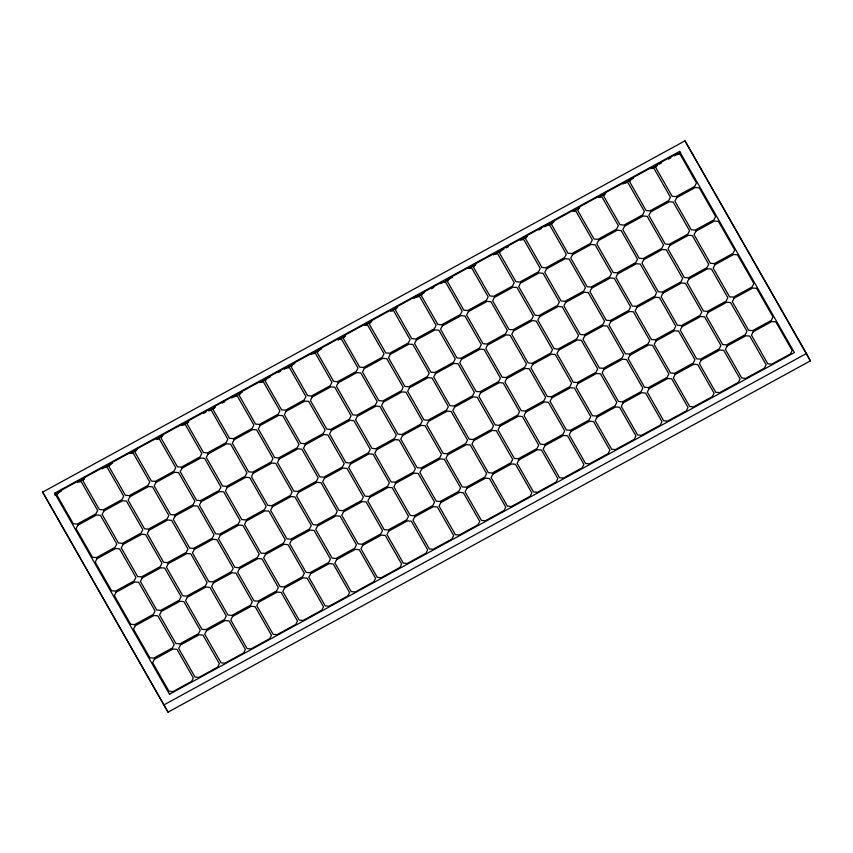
<?xml version="1.0" encoding="UTF-8"?>
<svg xmlns="http://www.w3.org/2000/svg" width="853" height="853" viewBox="0 0 853 853"><rect width="100%" height="100%" fill="white"/><g stroke="black" fill="none" stroke-linecap="round" stroke-linejoin="round"><path stroke-width="1.28" d="M42.65 492.117L684.98 140.841L806.458 353.505L810.35 360.883L168.02 712.159L42.65 492.117L168.02 712.159M61.213 491.221L55.381 494.42L54.709 493.151L679.564 151.429L794.41 352.588L169.544 694.193M77.57 482.276L84.575 478.448M102.093 468.862L112.607 463.115M130.125 453.54L137.13 449.702M156.995 438.847L162.827 435.648M181.518 425.434L188.524 421.595M203.707 413.3L206.042 412.02M208.377 410.741L215.382 406.913M222.398 403.074L224.734 401.795M231.739 397.967L242.252 392.22M259.77 382.634L270.284 376.887M278.462 372.42L280.797 371.14M284.294 369.221L294.807 363.474M311.164 354.539L321.666 348.781M338.023 339.846L345.028 336.007M364.881 325.153L371.897 321.325M390.578 311.1L397.583 307.272M413.94 298.326L424.453 292.579M431.458 288.74L433.793 287.472M440.798 283.633L452.485 277.246M468.83 268.311L475.835 264.473M493.365 254.898L503.867 249.14M506.202 247.871L508.548 246.592M520.223 240.205L527.229 236.366M538.915 229.979L541.25 228.7M544.747 226.791L554.098 221.684M573.952 210.819L579.784 207.631M598.475 197.406L605.481 193.578M622.999 183.992L633.512 178.245M651.031 168.659L656.874 165.471M659.209 164.192L661.544 162.912M668.549 159.084L670.885 157.805M674.392 155.886L680.236 152.698L679.564 151.429M54.709 495.017L58.217 493.109M79.233 481.604L83.914 479.055M104.93 467.551L110.773 464.363M131.788 452.868L136.459 450.309M156.323 439.455L162.155 436.256M183.182 424.762L187.852 422.214M208.868 410.709L214.711 407.521M234.564 396.666L240.407 393.468M261.423 381.973L266.104 379.414M288.293 367.28L291.79 365.361M313.979 353.227L318.649 350.679M338.502 339.814L345.518 335.986M365.372 325.132L371.204 321.933M392.231 310.439L396.901 307.88M416.754 297.025L422.598 293.837M443.613 282.332L448.283 279.784M470.483 267.65L475.153 265.091M495.007 254.237L500.839 251.038M521.865 239.544L526.536 236.985M547.562 225.491L553.394 222.302M573.248 211.437L579.091 208.249M598.945 197.395L604.788 194.196M625.803 182.702L630.474 180.143M652.673 168.009L657.343 165.45M677.197 154.596L680.694 152.676M164.128 704.791L806.458 353.505M810.35 360.883L684.98 140.841M54.709 493.151L169.555 694.299M58.708 491.701L56.948 495.135L73.305 523.753L77.207 524.083L95.888 513.869L97.647 510.435L81.302 481.817L77.399 481.487L58.708 491.701M84.746 477.467L82.986 480.889L99.343 509.518L103.234 509.849L121.926 499.623L123.685 496.201L107.329 467.583L103.426 467.241L84.746 477.467M77.847 525.213L76.088 528.636L92.444 557.265L96.346 557.595L115.027 547.37L116.786 543.947L100.441 515.329L96.538 514.988L77.847 525.213M110.773 463.232L109.024 466.655L125.37 495.273L129.272 495.614L147.964 485.389L149.712 481.966L133.367 453.338L129.464 453.007L110.773 463.232M103.885 510.979L102.125 514.402L118.482 543.02L122.374 543.361L141.065 533.136L142.824 529.713L126.468 501.084L122.576 500.754L103.885 510.979M136.811 448.987L135.062 452.421L151.407 481.039L155.31 481.369L174.001 471.155L175.75 467.721L159.404 439.103L155.502 438.773L136.811 448.987M96.986 558.715L95.227 562.148L111.583 590.766L115.486 591.097L134.166 580.882L135.926 577.46L119.58 548.831L115.677 548.5L96.986 558.715M129.912 496.734L128.163 500.167L144.509 528.785L148.411 529.116L167.103 518.901L168.851 515.468L152.506 486.85L148.603 486.519L129.912 496.734M162.848 434.753L161.1 438.175L177.445 466.804L181.348 467.135L200.039 456.909L201.788 453.487L185.442 424.869L181.54 424.527L162.848 434.753M123.024 544.481L121.265 547.903L137.621 576.532L141.513 576.863L160.204 566.648L161.963 563.215L145.607 534.596L141.715 534.266L123.024 544.481M155.95 482.499L154.201 485.922L170.547 514.551L174.449 514.881L193.141 504.656L194.889 501.233L178.544 472.615L174.641 472.274L155.95 482.499M188.886 420.518L187.127 423.941L203.483 452.559L207.386 452.9L226.066 442.675L227.826 439.252L211.48 410.624L207.578 410.293L188.886 420.518M116.125 592.227L114.366 595.65L130.722 624.279L134.625 624.609L153.305 614.384L155.065 610.961L138.719 582.343L134.817 582.002L116.125 592.227M149.051 530.246L147.302 533.669L163.648 562.287L167.551 562.628L186.242 552.403L187.991 548.98L171.645 520.362L167.742 520.021L149.051 530.246M181.988 468.254L180.239 471.688L196.585 500.306L200.487 500.636L219.178 490.422L220.927 486.999L204.581 458.37L200.679 458.04L181.988 468.254M214.924 406.273L213.165 409.707L229.51 438.325L233.413 438.655L252.104 428.441L253.863 425.007L237.507 396.389L233.605 396.059L214.924 406.273M142.163 577.993L140.404 581.415L156.76 610.034L160.652 610.375L179.343 600.149L181.103 596.727L164.746 568.098L160.854 567.767L142.163 577.993M175.089 516.001L173.34 519.434L189.686 548.053L193.588 548.383L212.28 538.168L214.028 534.735L197.683 506.117L193.78 505.786L175.089 516.001M208.025 454.02L206.266 457.443L222.622 486.071L226.525 486.402L245.206 476.187L246.965 472.754L230.619 444.136L226.717 443.805L208.025 454.02M240.951 392.039L239.203 395.461L255.548 424.09L259.451 424.421L278.142 414.195L279.891 410.773L263.545 382.155L259.643 381.813L240.951 392.039M135.264 625.739L133.516 629.162L149.861 657.78L153.764 658.121L172.445 647.896L174.204 644.473L157.858 615.845L153.956 615.514L135.264 625.739M168.19 563.748L166.442 567.181L182.787 595.799L186.69 596.13L205.381 585.915L207.13 582.482L190.784 553.864L186.882 553.533L168.19 563.748M201.127 501.767L199.378 505.189L215.724 533.818L219.626 534.149L238.318 523.923L240.066 520.501L223.721 491.882L219.818 491.541L201.127 501.767M234.063 439.785L232.304 443.208L248.649 471.826L252.552 472.167L271.243 461.942L273.003 458.519L256.646 429.901L252.744 429.56L234.063 439.785M266.989 377.804L265.24 381.227L281.586 409.845L285.488 410.186L304.18 399.961L305.928 396.538L289.583 367.91L285.68 367.579L266.989 377.804M161.302 611.494L159.543 614.928L175.899 643.546L179.791 643.876L198.482 633.662L200.242 630.228L183.885 601.61L179.994 601.28L161.302 611.494M194.228 549.513L192.479 552.936L208.825 581.565L212.728 581.895L231.419 571.67L233.168 568.247L216.822 539.629L212.919 539.288L194.228 549.513M227.165 487.532L225.405 490.955L241.762 519.573L245.664 519.914L264.345 509.689L266.104 506.266L249.758 477.637L245.856 477.307L227.165 487.532M260.09 425.54L258.342 428.974L274.687 457.592L278.59 457.922L297.281 447.708L299.03 444.274L282.684 415.656L278.782 415.326L260.09 425.54M293.027 363.559L291.278 366.982L307.624 395.611L311.526 395.941L330.218 385.727L331.966 382.293L315.621 353.675L311.718 353.345L293.027 363.559M154.404 659.241L152.655 662.664L169.001 691.293L172.903 691.623L191.584 681.408L193.343 677.975L176.997 649.357L173.095 649.026L154.404 659.241M187.329 597.26L185.581 600.683L201.926 629.301L205.829 629.642L224.52 619.417L226.269 615.994L209.923 587.376L206.021 587.035L187.329 597.26M220.266 535.279L218.517 538.701L234.863 567.32L238.765 567.661L257.457 557.435L259.205 554.013L242.86 525.384L238.957 525.053L220.266 535.279M253.202 473.287L251.443 476.72L267.789 505.339L271.691 505.669L290.383 495.454L292.142 492.021L275.786 463.403L271.883 463.072L253.202 473.287M286.128 411.306L284.38 414.729L300.725 443.357L304.628 443.688L323.319 433.463L325.068 430.04L308.722 401.422L304.82 401.081L286.128 411.306M319.065 349.325L317.305 352.747L333.662 381.366L337.553 381.707L356.245 371.481L358.004 368.059L341.648 339.441L337.756 339.099L319.065 349.325M180.441 645.007L178.682 648.429L195.038 677.047L198.93 677.389L217.622 667.163L219.381 663.741L203.025 635.112L199.133 634.781L180.441 645.007M213.367 583.015L211.619 586.448L227.964 615.066L231.867 615.397L250.558 605.182L252.307 601.76L235.961 573.131L232.059 572.8L213.367 583.015M246.304 521.034L244.544 524.467L260.901 553.085L264.803 553.416L283.484 543.201L285.243 539.768L268.898 511.15L264.995 510.819L246.304 521.034M279.23 459.053L277.481 462.475L293.827 491.104L297.729 491.435L316.42 481.209L318.169 477.787L301.823 449.168L297.921 448.827L279.23 459.053M312.166 397.071L310.417 400.494L326.763 429.112L330.665 429.454L349.357 419.228L351.105 415.806L334.76 387.177L330.857 386.846L312.166 397.071M345.102 335.08L343.343 338.513L359.689 367.131L363.591 367.462L382.283 357.247L384.042 353.814L367.686 325.196L363.783 324.865L345.102 335.08M206.479 630.762L204.72 634.195L221.066 662.813L224.968 663.144L243.659 652.929L245.408 649.496L229.062 620.877L225.16 620.547L206.479 630.762M239.405 568.78L237.656 572.203L254.002 600.832L257.905 601.162L276.596 590.948L278.345 587.514L261.999 558.896L258.096 558.566L239.405 568.78M272.342 506.799L270.582 510.222L286.928 538.851L290.83 539.181L309.522 528.956L311.281 525.533L294.925 496.915L291.022 496.574L272.342 506.799M305.267 444.818L303.519 448.241L319.864 476.859L323.767 477.2L342.458 466.975L344.207 463.552L327.861 434.923L323.959 434.593L305.267 444.818M338.204 382.826L336.445 386.26L352.801 414.878L356.693 415.208L375.384 404.994L377.143 401.56L360.787 372.942L356.895 372.612L338.204 382.826M371.13 320.845L369.381 324.268L385.727 352.897L389.629 353.227L408.32 343.002L410.069 339.579L393.723 310.961L389.821 310.62L371.13 320.845M232.506 616.527L230.758 619.95L247.103 648.579L251.006 648.909L269.697 638.684L271.446 635.261L255.1 606.643L251.198 606.302L232.506 616.527M265.443 554.546L263.684 557.969L280.04 586.587L283.942 586.928L302.623 576.703L304.382 573.28L288.037 544.662L284.134 544.321L265.443 554.546M298.369 492.554L296.62 495.988L312.966 524.606L316.868 524.936L335.56 514.722L337.308 511.299L320.963 482.67L317.06 482.34L298.369 492.554M331.305 430.573L329.557 434.006L345.902 462.625L349.805 462.955L368.496 452.74L370.245 449.307L353.899 420.689L349.997 420.358L331.305 430.573M364.242 368.592L362.482 372.015L378.828 400.643L382.73 400.974L401.422 390.749L403.181 387.326L386.825 358.708L382.922 358.367L364.242 368.592M397.167 306.611L395.419 310.034L411.764 338.652L415.667 338.993L434.358 328.768L436.107 325.345L419.761 296.716L415.859 296.386L397.167 306.611M258.544 602.293L256.796 605.715L273.141 634.333L277.044 634.675L295.735 624.449L297.484 621.027L281.138 592.398L277.236 592.067L258.544 602.293M291.481 540.301L289.721 543.734L306.078 572.352L309.97 572.683L328.661 562.468L330.42 559.035L314.064 530.417L310.161 530.086L291.481 540.301M324.407 478.32L322.658 481.742L339.004 510.371L342.906 510.702L361.597 500.487L363.346 497.054L347 468.436L343.098 468.105L324.407 478.32M357.343 416.339L355.584 419.761L371.94 448.39L375.832 448.721L394.523 438.495L396.282 435.073L379.926 406.454L376.034 406.113L357.343 416.339M390.269 354.358L388.52 357.78L404.866 386.398L408.768 386.74L427.46 376.514L429.208 373.092L412.863 344.463L408.96 344.132L390.269 354.358M423.205 292.366L421.446 295.799L437.802 324.417L441.705 324.748L460.385 314.533L462.145 311.1L445.799 282.482L441.897 282.151L423.205 292.366M284.582 588.048L282.823 591.481L299.179 620.099L303.082 620.43L321.762 610.215L323.522 606.782L307.176 578.163L303.273 577.833L284.582 588.048M317.508 526.066L315.759 529.489L332.105 558.118L336.007 558.448L354.699 548.223L356.447 544.8L340.102 516.182L336.199 515.841L317.508 526.066M350.444 464.085L348.696 467.508L365.041 496.126L368.944 496.467L387.635 486.242L389.384 482.819L373.038 454.201L369.136 453.86L350.444 464.085M383.381 402.094L381.622 405.527L397.967 434.145L401.87 434.486L420.561 424.261L422.32 420.838L405.964 392.209L402.062 391.879L383.381 402.094M416.307 340.112L414.558 343.546L430.904 372.164L434.806 372.494L453.497 362.28L455.246 358.846L438.9 330.228L434.998 329.898L416.307 340.112M449.243 278.131L447.484 281.554L463.84 310.183L467.732 310.513L486.423 300.288L488.183 296.865L471.826 268.247L467.934 267.906L449.243 278.131M310.62 573.813L308.861 577.236L325.217 605.865L329.109 606.195L347.8 595.97L349.559 592.547L333.203 563.929L329.301 563.588L310.62 573.813M343.546 511.832L341.797 515.255L358.143 543.873L362.045 544.214L380.737 533.989L382.485 530.566L366.14 501.937L362.237 501.607L343.546 511.832M376.482 449.84L374.723 453.274L391.079 481.892L394.982 482.222L413.662 472.008L415.422 468.574L399.065 439.956L395.174 439.626L376.482 449.84M409.408 387.859L407.659 391.282L424.005 419.911L427.907 420.241L446.599 410.026L448.347 406.593L432.002 377.975L428.099 377.644L409.408 387.859M442.344 325.878L440.585 329.301L456.941 357.929L460.844 358.26L479.525 348.035L481.284 344.612L464.938 315.994L461.036 315.653L442.344 325.878M475.27 263.897L473.522 267.32L489.867 295.938L493.77 296.279L512.461 286.054L514.21 282.631L497.864 254.002L493.962 253.672L475.27 263.897M336.647 559.579L334.898 563.001L351.244 591.619L355.147 591.961L373.838 581.735L375.587 578.313L359.241 549.684L355.338 549.353L336.647 559.579M369.584 497.587L367.835 501.02L384.181 529.638L388.083 529.969L406.774 519.754L408.523 516.321L392.177 487.703L388.275 487.372L369.584 497.587M402.52 435.606L400.761 439.028L417.106 467.657L421.009 467.988L439.7 457.762L441.459 454.34L425.103 425.722L421.201 425.38L402.52 435.606M435.446 373.625L433.697 377.047L450.043 405.665L453.945 406.007L472.637 395.781L474.385 392.359L458.04 363.741L454.137 363.399L435.446 373.625M468.382 311.644L466.623 315.066L482.979 343.684L486.871 344.026L505.562 333.8L507.322 330.378L490.965 301.749L487.074 301.418L468.382 311.644M501.308 249.652L499.559 253.085L515.905 281.703L519.808 282.034L538.499 271.819L540.248 268.386L523.902 239.768L519.999 239.437L501.308 249.652M362.685 545.334L360.936 548.767L377.282 577.385L381.184 577.716L399.876 567.501L401.624 564.068L385.279 535.449L381.376 535.119L362.685 545.334M395.621 483.352L393.862 486.775L410.218 515.404L414.121 515.734L432.802 505.509L434.561 502.086L418.205 473.468L414.313 473.127L395.621 483.352M428.547 421.371L426.799 424.794L443.144 453.412L447.047 453.753L465.738 443.528L467.487 440.105L451.141 411.477L447.239 411.146L428.547 421.371M461.484 359.38L459.724 362.813L476.081 391.431L479.983 391.762L498.664 381.547L500.423 378.114L484.077 349.495L480.175 349.165L461.484 359.38M494.409 297.398L492.661 300.821L509.006 329.45L512.909 329.78L531.6 319.566L533.349 316.132L517.003 287.514L513.101 287.184L494.409 297.398M527.346 235.417L525.597 238.84L541.943 267.469L545.845 267.799L564.537 257.574L566.285 254.151L549.94 225.533L546.037 225.192L527.346 235.417M388.723 531.099L386.974 534.522L403.32 563.14L407.222 563.481L425.914 553.256L427.662 549.833L411.317 521.215L407.414 520.874L388.723 531.099M421.659 469.118L419.9 472.541L436.246 501.159L440.148 501.5L458.839 491.275L460.599 487.852L444.242 459.223L440.34 458.893L421.659 469.118M454.585 407.126L452.836 410.56L469.182 439.178L473.084 439.508L491.776 429.294L493.524 425.86L477.179 397.242L473.276 396.912L454.585 407.126M487.521 345.145L485.762 348.568L502.118 377.197L506.01 377.527L524.702 367.302L526.461 363.879L510.105 335.261L506.213 334.92L487.521 345.145M520.447 283.164L518.699 286.587L535.044 315.205L538.947 315.546L557.638 305.321L559.387 301.898L543.041 273.28L539.139 272.939L520.447 283.164M553.384 221.183L551.624 224.606L567.981 253.224L571.883 253.565L590.564 243.34L592.323 239.917L575.978 211.288L572.075 210.958L553.384 221.183M414.761 516.854L413.001 520.287L429.358 548.905L433.26 549.236L451.941 539.021L453.7 535.599L437.344 506.97L433.452 506.639L414.761 516.854M447.686 454.873L445.938 458.306L462.283 486.924L466.186 487.255L484.877 477.04L486.626 473.607L470.28 444.989L466.378 444.658L447.686 454.873M480.623 392.892L478.874 396.314L495.22 424.943L499.122 425.274L517.803 415.048L519.562 411.626L503.217 383.008L499.314 382.666L480.623 392.892M513.549 330.911L511.8 334.333L528.146 362.951L532.048 363.293L550.739 353.067L552.488 349.645L536.142 321.016L532.24 320.685L513.549 330.911M546.485 268.919L544.736 272.352L561.082 300.97L564.985 301.301L583.676 291.086L585.425 287.653L569.079 259.035L565.176 258.704L546.485 268.919M579.422 206.938L577.662 210.371L594.008 238.989L597.91 239.32L616.602 229.105L618.361 225.672L602.005 197.054L598.102 196.723L579.422 206.938M440.798 502.62L439.039 506.042L455.385 534.671L459.287 535.002L477.979 524.787L479.738 521.354L463.382 492.735L459.479 492.405L440.798 502.62M473.724 440.638L471.976 444.061L488.321 472.69L492.224 473.02L510.915 462.795L512.664 459.372L496.318 430.754L492.416 430.413L473.724 440.638M506.661 378.657L504.901 382.08L521.258 410.698L525.149 411.039L543.841 400.814L545.6 397.391L529.244 368.763L525.352 368.432L506.661 378.657M539.586 316.666L537.838 320.099L554.183 348.717L558.086 349.048L576.777 338.833L578.526 335.4L562.18 306.781L558.278 306.451L539.586 316.666M572.523 254.684L570.764 258.107L587.12 286.736L591.022 287.066L609.703 276.841L611.462 273.418L595.117 244.8L591.214 244.459L572.523 254.684M605.449 192.703L603.7 196.126L620.046 224.744L623.948 225.085L642.64 214.86L644.388 211.437L628.043 182.819L624.14 182.478L605.449 192.703M466.826 488.385L465.077 491.808L481.423 520.426L485.325 520.767L504.016 510.542L505.765 507.119L489.419 478.501L485.517 478.16L466.826 488.385M499.762 426.393L498.013 429.827L514.359 458.445L518.261 458.775L536.942 448.561L538.701 445.138L522.356 416.509L518.453 416.179L499.762 426.393M532.688 364.412L530.939 367.846L547.285 396.464L551.187 396.794L569.879 386.58L571.627 383.146L555.282 354.528L551.379 354.198L532.688 364.412M565.624 302.431L563.876 305.854L580.221 334.483L584.124 334.813L602.815 324.588L604.564 321.165L588.218 292.547L584.316 292.206L565.624 302.431M598.561 240.45L596.801 243.873L613.147 272.491L617.05 272.832L635.741 262.607L637.5 259.184L621.144 230.555L617.241 230.225L598.561 240.45M631.487 178.458L629.738 181.892L646.084 210.51L649.986 210.84L668.677 200.626L670.426 197.203L654.08 168.574L650.178 168.244L631.487 178.458M492.863 474.14L491.115 477.573L507.46 506.192L511.363 506.522L530.054 496.307L531.803 492.874L515.457 464.256L511.555 463.925L492.863 474.14M525.8 412.159L524.041 415.582L540.397 444.21L544.289 444.541L562.98 434.326L564.739 430.893L548.383 402.275L544.491 401.944L525.8 412.159M558.726 350.178L556.977 353.6L573.323 382.229L577.225 382.56L595.916 372.334L597.665 368.912L581.319 340.294L577.417 339.952L558.726 350.178M591.662 288.197L589.903 291.619L606.259 320.238L610.162 320.579L628.842 310.353L630.602 306.931L614.256 278.302L610.353 277.971L591.662 288.197M624.588 226.205L622.839 229.638L639.185 258.256L643.087 258.587L661.779 248.372L663.527 244.939L647.182 216.321L643.279 215.99L624.588 226.205M657.524 164.224L655.776 167.646L672.121 196.275L676.024 196.606L694.715 186.381L696.464 182.958L680.118 154.34L676.216 153.998L657.524 164.224M518.901 459.906L517.153 463.328L533.498 491.957L537.401 492.288L556.092 482.062L557.841 478.64L541.495 450.021L537.593 449.68L518.901 459.906M551.838 397.924L550.078 401.347L566.424 429.965L570.326 430.307L589.018 420.081L590.766 416.659L574.421 388.04L570.518 387.699L551.838 397.924M584.763 335.943L583.015 339.366L599.36 367.984L603.263 368.325L621.954 358.1L623.703 354.677L607.357 326.049L603.455 325.718L584.763 335.943M617.7 273.952L615.941 277.385L632.286 306.003L636.189 306.334L654.88 296.119L656.639 292.686L640.283 264.067L636.381 263.737L617.7 273.952M650.626 211.97L648.877 215.393L665.223 244.022L669.125 244.353L687.817 234.127L689.565 230.705L673.22 202.086L669.317 201.745L650.626 211.97M544.939 445.671L543.18 449.094L559.536 477.712L563.428 478.053L582.119 467.828L583.879 464.405L567.522 435.776L563.63 435.446L544.939 445.671M577.865 383.679L576.116 387.113L592.462 415.731L596.364 416.061L615.056 405.847L616.804 402.413L600.459 373.795L596.556 373.465L577.865 383.679M610.801 321.698L609.042 325.121L625.398 353.75L629.301 354.08L647.981 343.866L649.741 340.432L633.395 311.814L629.493 311.484L610.801 321.698M643.727 259.717L641.978 263.14L658.324 291.769L662.227 292.099L680.918 281.874L682.667 278.451L666.321 249.833L662.418 249.492L643.727 259.717M676.664 197.736L674.915 201.159L691.261 229.777L695.163 230.118L713.854 219.893L715.603 216.47L699.257 187.841L695.355 187.511L676.664 197.736M570.977 431.426L569.218 434.859L585.563 463.478L589.466 463.808L608.157 453.593L609.906 450.16L593.56 421.542L589.658 421.211L570.977 431.426M603.903 369.445L602.154 372.868L618.5 401.496L622.402 401.827L641.093 391.602L642.842 388.179L626.497 359.561L622.594 359.22L603.903 369.445M636.839 307.464L635.08 310.887L651.436 339.505L655.328 339.846L674.019 329.621L675.779 326.198L659.422 297.58L655.52 297.239L636.839 307.464M669.765 245.483L668.016 248.905L684.362 277.524L688.264 277.865L706.956 267.639L708.704 264.217L692.359 235.588L688.456 235.257L669.765 245.483M597.004 417.192L595.255 420.614L611.601 449.243L615.503 449.574L634.195 439.348L635.943 435.926L619.598 407.307L615.695 406.966L597.004 417.192M629.94 355.211L628.181 358.633L644.537 387.251L648.44 387.593L667.121 377.367L668.88 373.945L652.534 345.316L648.632 344.985L629.94 355.211M662.866 293.219L661.118 296.652L677.463 325.27L681.366 325.601L700.057 315.386L701.806 311.953L685.46 283.335L681.558 283.004L662.866 293.219M695.803 231.238L694.054 234.671L710.4 263.289L714.302 263.62L732.994 253.405L734.742 249.972L718.397 221.353L714.494 221.023L695.803 231.238M623.042 402.957L621.293 406.38L637.639 434.998L641.541 435.339L660.233 425.114L661.981 421.691L645.636 393.062L641.733 392.732L623.042 402.957M655.978 340.965L654.219 344.399L670.575 373.017L674.467 373.347L693.158 363.133L694.918 359.699L678.561 331.081L674.659 330.751L655.978 340.965M688.904 278.984L687.155 282.407L703.501 311.036L707.404 311.366L726.095 301.141L727.844 297.718L711.498 269.1L707.595 268.759L688.904 278.984M649.08 388.712L647.32 392.145L663.677 420.764L667.579 421.094L686.26 410.879L688.019 407.446L671.674 378.828L667.771 378.497L649.08 388.712M682.005 326.731L680.257 330.154L696.602 358.782L700.505 359.113L719.196 348.888L720.945 345.465L704.599 316.847L700.697 316.506L682.005 326.731M714.942 264.75L713.193 268.173L729.539 296.791L733.441 297.132L752.133 286.907L753.881 283.484L737.536 254.855L733.633 254.525L714.942 264.75M675.118 374.478L673.358 377.9L689.714 406.529L693.606 406.86L712.298 396.634L714.057 393.212L697.701 364.594L693.798 364.252L675.118 374.478M708.043 312.497L706.295 315.919L722.64 344.537L726.543 344.879L745.234 334.653L746.983 331.231L730.637 302.602L726.735 302.271L708.043 312.497M701.145 360.233L699.396 363.666L715.742 392.284L719.644 392.615L738.335 382.4L740.084 378.977L723.739 350.348L719.836 350.018L701.145 360.233M734.081 298.251L732.332 301.685L748.678 330.303L752.581 330.633L771.272 320.419L773.021 316.985L756.675 288.367L752.772 288.037L734.081 298.251M727.182 345.998L725.434 349.421L741.779 378.05L745.682 378.38L764.373 368.165L766.122 364.732L749.776 336.114L745.874 335.783L727.182 345.998M753.22 331.764L751.472 335.186L767.817 363.804L771.72 364.146L790.411 353.92L792.16 350.498L775.814 321.88L771.912 321.538L753.22 331.764"/></g></svg>
